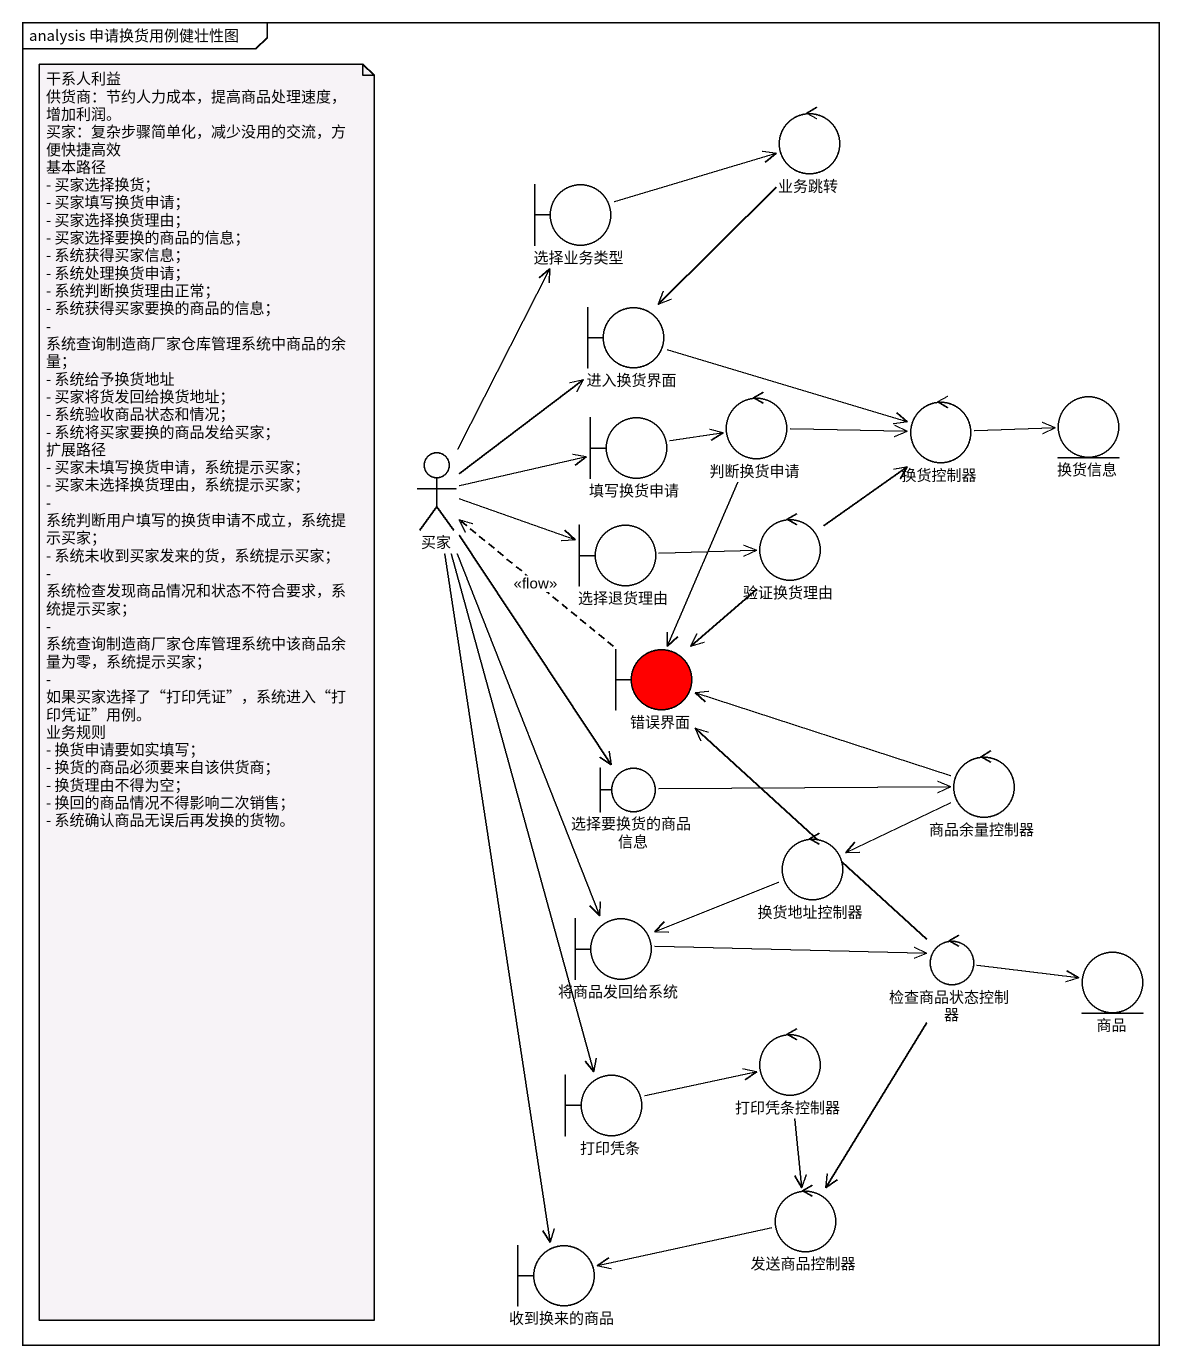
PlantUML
@startuml
mainframe analysis 申请换货用例健壮性图
control 业务跳转
boundary 选择业务类型
boundary 进入换货界面
control 判断换货申请
control 换货控制器
entity 换货信息
actor 买家
boundary 填写换货申请
boundary 选择退货理由
control 验证换货理由
boundary 错误界面 #FF0000
boundary 选择要换货的商品信息
control 商品余量控制器
control 换货地址控制器
boundary 将商品发回给系统
control 检查商品状态控制器
entity 商品
control 打印凭条控制器
boundary 打印凭条
control 发送商品控制器
boundary 收到换来的商品
业务跳转 --> 进入换货界面
选择业务类型 -right-> 业务跳转
进入换货界面 -right-> 换货控制器
判断换货申请 -right-> 换货控制器
判断换货申请 --> 错误界面
换货控制器 -right-> 换货信息
买家 -up-> 选择业务类型
买家 -up-> 进入换货界面
买家 -right-> 填写换货申请
买家 -right-> 选择退货理由
买家 --> 选择要换货的商品信息
买家 --> 将商品发回给系统
买家 --> 打印凭条
买家 --> 收到换来的商品
填写换货申请 -right-> 判断换货申请
选择退货理由 -right-> 验证换货理由
验证换货理由 -up-> 换货控制器
验证换货理由 --> 错误界面
错误界面 .up.> 买家 : <<flow>>
选择要换货的商品信息 -right-> 商品余量控制器
商品余量控制器 -left-> 错误界面
商品余量控制器 -left-> 换货地址控制器
换货地址控制器 -left-> 将商品发回给系统
将商品发回给系统 -right-> 检查商品状态控制器
检查商品状态控制器 -up-> 错误界面
检查商品状态控制器 -right-> 商品
检查商品状态控制器 --> 发送商品控制器
打印凭条控制器 --> 发送商品控制器
打印凭条 -right-> 打印凭条控制器
发送商品控制器 -left-> 收到换来的商品
note as N1
  干系人利益
  供货商：节约人力成本，提高商品处理速度，增加利润。
  买家：复杂步骤简单化，减少没用的交流，方便快捷高效
  基本路径
  - 买家选择换货；
  - 买家填写换货申请；
  - 买家选择换货理由；
  - 买家选择要换的商品的信息；
  - 系统获得买家信息；
  - 系统处理换货申请；
  - 系统判断换货理由正常；
  - 系统获得买家要换的商品的信息；
  - 系统查询制造商厂家仓库管理系统中商品的余量；
  - 系统给予换货地址
  - 买家将货发回给换货地址；
  - 系统验收商品状态和情况；
  - 系统将买家要换的商品发给买家；
  扩展路径
  - 买家未填写换货申请，系统提示买家；
  - 买家未选择换货理由，系统提示买家；
  - 系统判断用户填写的换货申请不成立，系统提示买家；
  - 系统未收到买家发来的货，系统提示买家；
  - 系统检查发现商品情况和状态不符合要求，系统提示买家；
  - 系统查询制造商厂家仓库管理系统中该商品余量为零，系统提示买家；
  - 如果买家选择了“打印凭证”，系统进入“打印凭证”用例。
  业务规则
  - 换货申请要如实填写；
  - 换货的商品必须要来自该供货商；
  - 换货理由不得为空；
  - 换回的商品情况不得影响二次销售；
  - 系统确认商品无误后再发换的货物。
end note
@enduml
